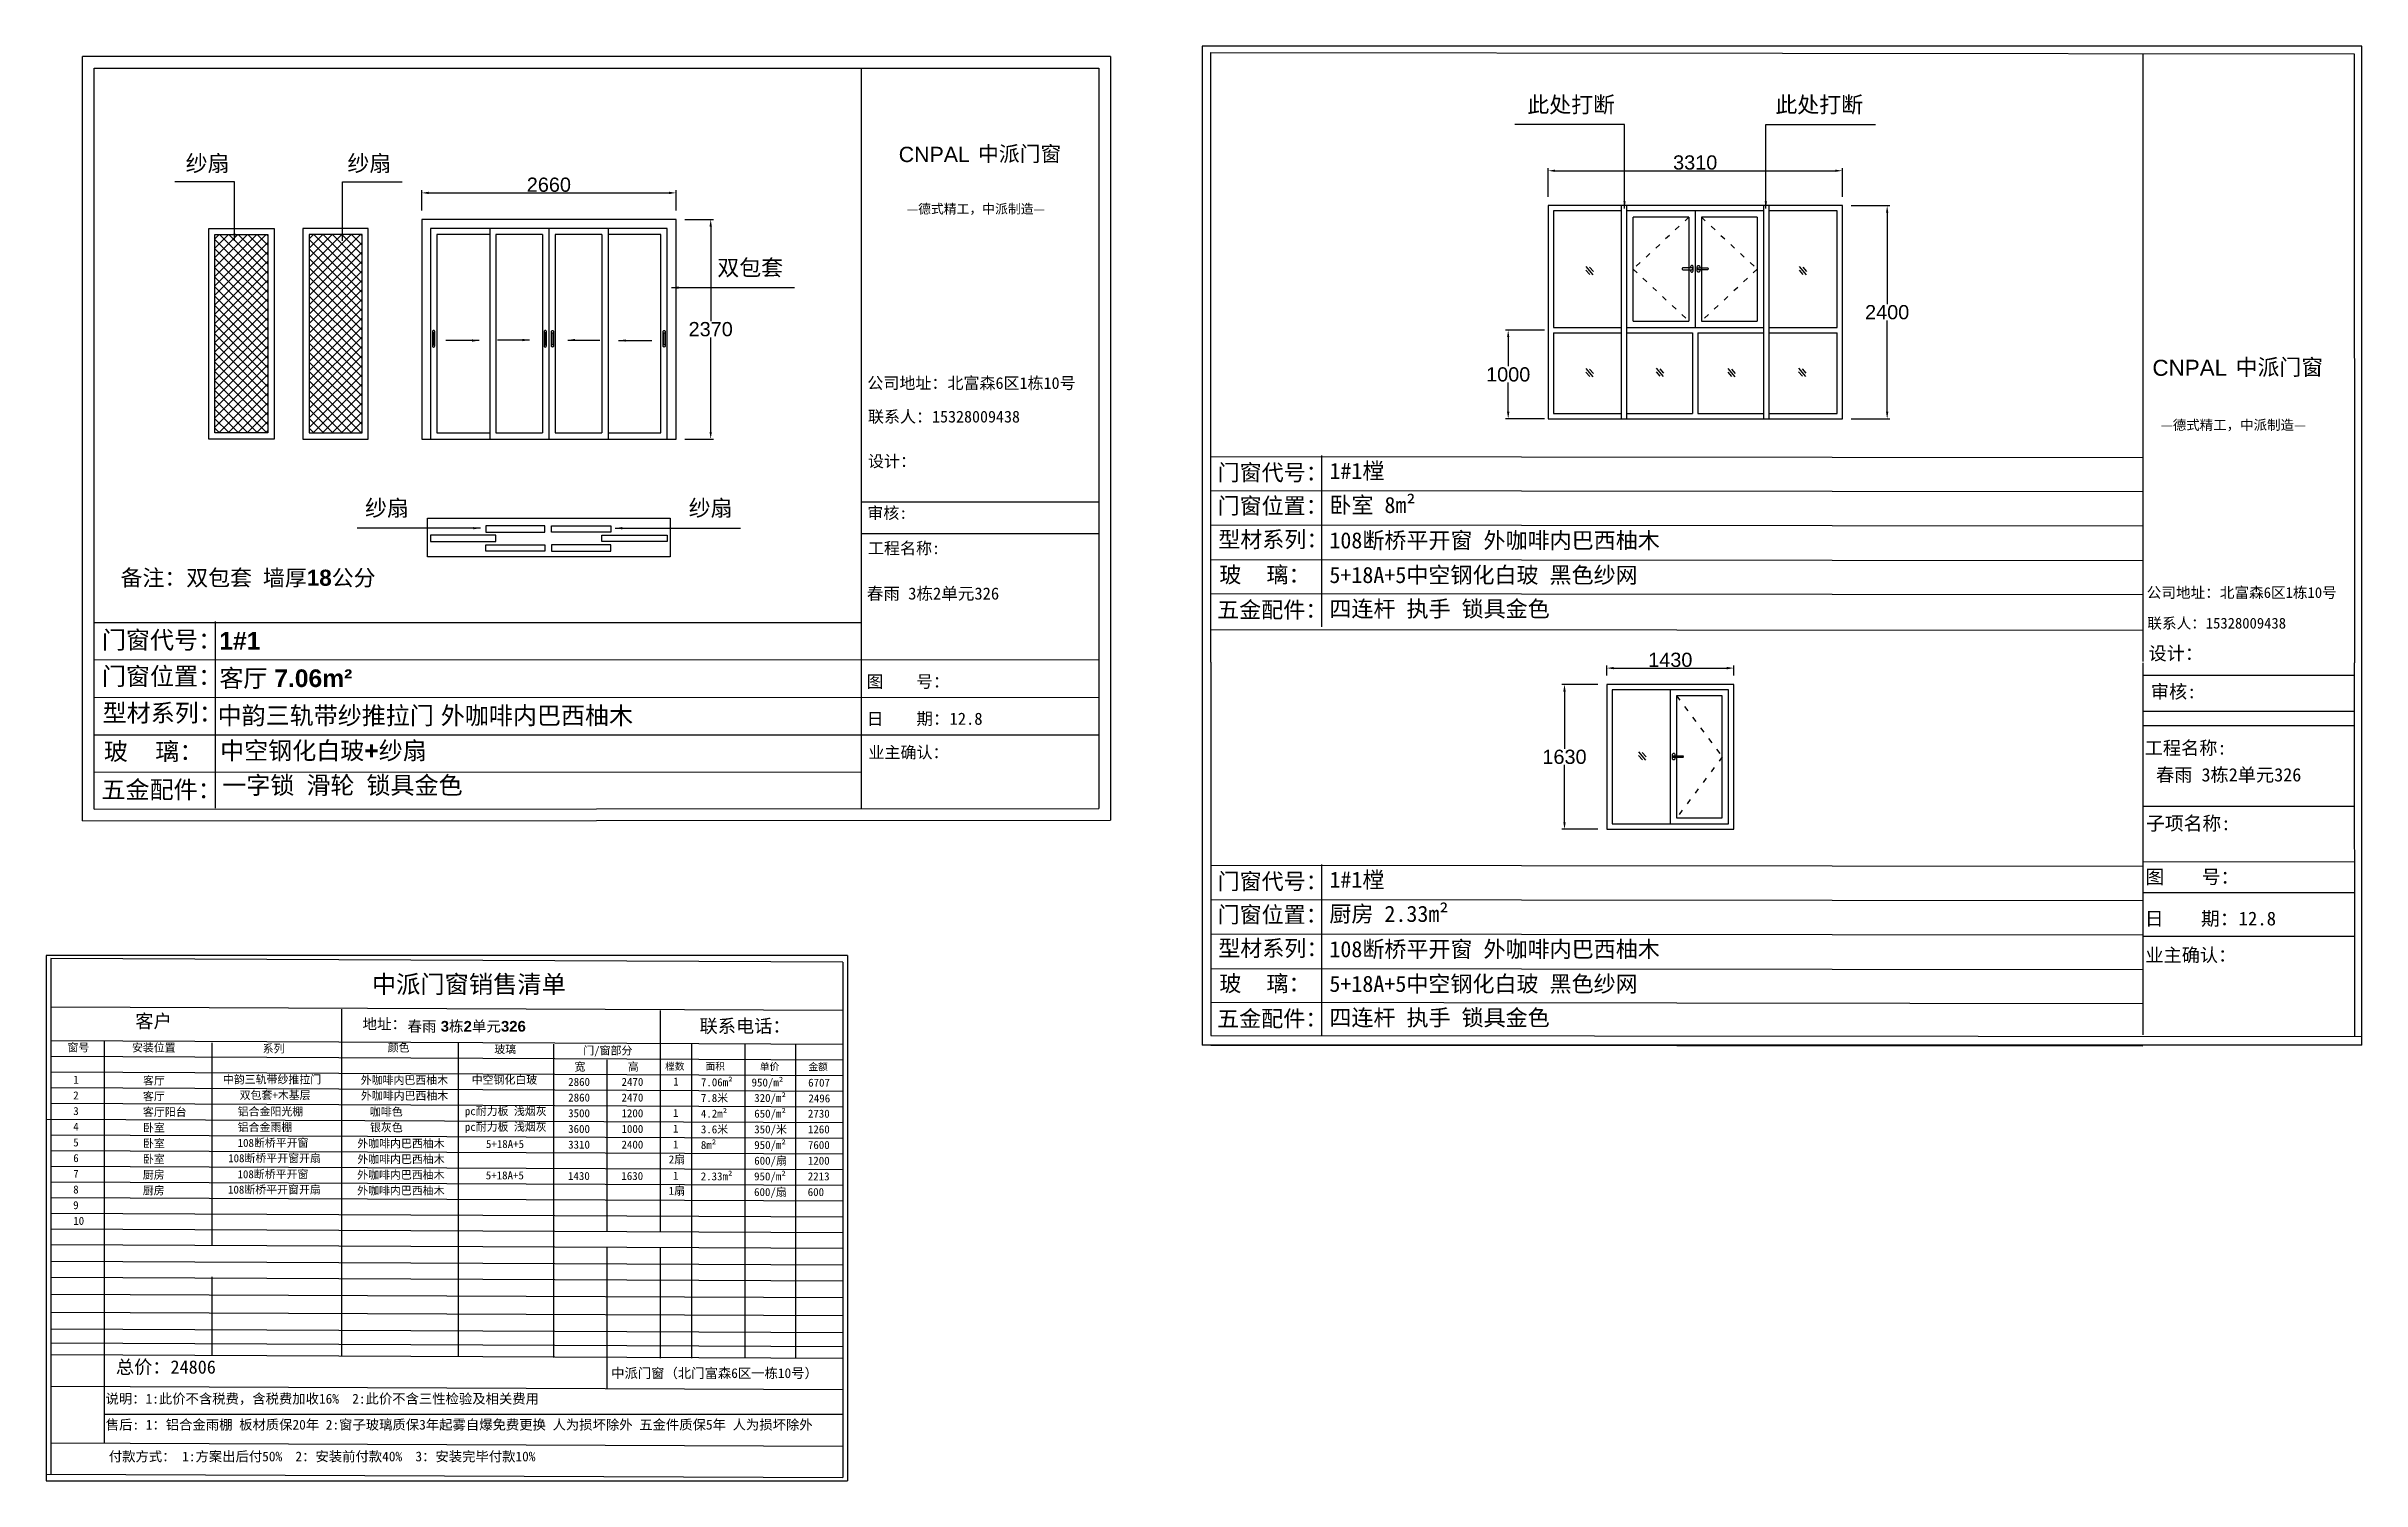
# Model space of a CAD drawing. Header units: inches. Extents: x -138455 to 599497, y -747149 to 13167.
# Drawn here: x 126045 to 152085, y -629629 to -613492 of the extents above; entities that cross this region are included whole.
import ezdxf

# ---------------------------------------------------------------- set-up
doc = ezdxf.new("R2010")
doc.units = ezdxf.units.IN
doc.header["$MEASUREMENT"] = 0
doc.header["$PDMODE"] = 35
doc.header["$PDSIZE"] = -3
doc.linetypes.add('ACAD_ISO03W100', pattern=[30, 12, -18])
doc.layers.add('0 @ 1', color=7, linetype='Continuous')
doc.styles.add('Annotative', font='arialbd.ttf')
doc.styles.add('MtXpl_', font='')
doc.styles.get("Standard").update_dxf_attribs({"font": 'arial.ttf'})
doc.styles.get('MtXpl_').set_extended_font_data('SimSun')
doc.dimstyles.get("Standard").update_dxf_attribs({"dimtxt": 80, "dimasz": 70, "dimexe": 40, "dimexo": 80, "dimgap": 0, "dimtad": 1, "dimtih": 1, "dimtoh": 1, "dimdec": 0, "dimzin": 0, "dimdsep": 46, "dimtxsty": 'Standard', "dimcen": 0.09, "dimadec": 0, "dimazin": 0, "dimtfac": 1, "dimtdec": 0, "dimtofl": 0, "dimtmove": 0, "dimatfit": 3, "dimfxl": 0, "dimtolj": 1, "dimtzin": 0, "dimarcsym": 0})

# ---------------------------------------------------------------- blocks, each defined once
blk = doc.blocks.new('*D2449')
at = {"color": 0, "lineweight": -2, "transparency": 16777216}
for p, q in [((130267, -615340), (130267, -615111)), ((130347, -615141), (133047, -615141)), ((133127, -615340), (133127, -615111))]:
    blk.add_line(p, q, dxfattribs=at)
at = {"color": 0, "transparency": 16777216}
for points in [[(130347, -615128), (130347, -615155), (130267, -615141)], [(133047, -615128), (133047, -615155), (133127, -615141)]]:
    blk.add_solid(points, dxfattribs=at)
at = {"layer": 'Defpoints', "color": 0, "transparency": 16777216}
for p in [(133127, -615141), (130267, -615440), (133127, -615440)]:
    blk.add_point(p, dxfattribs=at)
at = {"color": 0, "transparency": 16777216, "insert": (131697, -615050), "char_height": 160, "attachment_point": 5}
blk.add_mtext('\\A1;2660', dxfattribs=at)
blk = doc.blocks.new('*D2450')
at = {"color": 0, "lineweight": -2, "transparency": 16777216}
for p, q in [((133227, -615440), (133547, -615440)), ((133517, -615520), (133517, -616583)), ((133517, -617830), (133517, -616767)), ((133227, -617910), (133547, -617910))]:
    blk.add_line(p, q, dxfattribs=at)
at = {"color": 0, "transparency": 16777216}
for points in [[(133504, -615520), (133530, -615520), (133517, -615440)], [(133504, -617830), (133530, -617830), (133517, -617910)]]:
    blk.add_solid(points, dxfattribs=at)
at = {"layer": 'Defpoints', "color": 0, "transparency": 16777216}
for p in [(133127, -615440), (133127, -617910), (133517, -617910)]:
    blk.add_point(p, dxfattribs=at)
at = {"color": 0, "transparency": 16777216, "insert": (133517, -616675), "char_height": 160, "attachment_point": 5}
blk.add_mtext('\\A1;2370', dxfattribs=at)
blk = doc.blocks.new('*D2451')
at = {"color": 0, "lineweight": -2, "transparency": 16777216}
for p, q in [((142934, -615184), (142934, -614862)), ((143014, -614892), (146164, -614892)), ((146244, -615184), (146244, -614862))]:
    blk.add_line(p, q, dxfattribs=at)
at = {"color": 0, "transparency": 16777216}
for points in [[(143014, -614879), (143014, -614905), (142934, -614892)], [(146164, -614879), (146164, -614905), (146244, -614892)]]:
    blk.add_solid(points, dxfattribs=at)
at = {"layer": 'Defpoints', "color": 0, "transparency": 16777216}
for p in [(146244, -614892), (142934, -615284), (146244, -615284)]:
    blk.add_point(p, dxfattribs=at)
at = {"color": 0, "transparency": 16777216, "insert": (144589, -614800), "char_height": 160, "attachment_point": 5}
blk.add_mtext('\\A1;3310', dxfattribs=at)
blk = doc.blocks.new('*D2452')
at = {"color": 0, "lineweight": -2, "transparency": 16777216}
for p, q in [((146344, -615284), (146778, -615284)), ((146748, -615364), (146748, -616392)), ((146748, -617604), (146748, -616576)), ((146344, -617684), (146778, -617684))]:
    blk.add_line(p, q, dxfattribs=at)
at = {"color": 0, "transparency": 16777216}
for points in [[(146735, -615364), (146761, -615364), (146748, -615284)], [(146735, -617604), (146761, -617604), (146748, -617684)]]:
    blk.add_solid(points, dxfattribs=at)
at = {"layer": 'Defpoints', "color": 0, "transparency": 16777216}
for p in [(146244, -615284), (146244, -617684), (146748, -617684)]:
    blk.add_point(p, dxfattribs=at)
at = {"color": 0, "transparency": 16777216, "insert": (146748, -616484), "char_height": 160, "attachment_point": 5}
blk.add_mtext('\\A1;2400', dxfattribs=at)
blk = doc.blocks.new('*D2453')
at = {"color": 0, "lineweight": -2, "transparency": 16777216}
for p, q in [((142894, -616684), (142456, -616684)), ((142486, -616764), (142486, -617092)), ((142486, -617604), (142486, -617276)), ((142894, -617684), (142456, -617684))]:
    blk.add_line(p, q, dxfattribs=at)
at = {"color": 0, "transparency": 16777216}
for points in [[(142473, -616764), (142499, -616764), (142486, -616684)], [(142473, -617604), (142499, -617604), (142486, -617684)]]:
    blk.add_solid(points, dxfattribs=at)
at = {"layer": 'Defpoints', "color": 0, "transparency": 16777216}
for p in [(142994, -616684), (142486, -617684), (142994, -617684)]:
    blk.add_point(p, dxfattribs=at)
at = {"color": 0, "transparency": 16777216, "insert": (142486, -617184), "char_height": 160, "attachment_point": 5}
blk.add_mtext('\\A1;1000', dxfattribs=at)
blk = doc.blocks.new('123as')
at = {"color": 0}
for p, q in [((90189, 51387), (90252, 51462)), ((90194, 51330), (90312, 51470)), ((90251, 51335), (90314, 51410))]:
    blk.add_line(p, q, dxfattribs=at)
blk = doc.blocks.new('dzcs')
blk.add_lwpolyline([(142096, -3328), (142196, -3328, 0.414214), (142206, -3318), (142206, -3318, 0.414214), (142196, -3308), (142096, -3308, 0.414214), (142086, -3318), (142086, -3318, 0.414214)], format="xyb", close=True)
blk.add_lwpolyline([(142182, -3328), (142182, -3342, 0.414214), (142196, -3355), (142196, -3355, 0.414214), (142209, -3342), (142209, -3294, 0.414214), (142196, -3280), (142196, -3280, 0.414214), (142182, -3294), (142182, -3308)], format="xyb")
blk = doc.blocks.new('*D2454')
at = {"color": 0, "lineweight": -2, "transparency": 16777216}
for p, q in [((143594, -620571), (143594, -620457)), ((143674, -620487), (144944, -620487)), ((145024, -620571), (145024, -620457))]:
    blk.add_line(p, q, dxfattribs=at)
at = {"color": 0, "transparency": 16777216}
for points in [[(143674, -620474), (143674, -620501), (143594, -620487)], [(144944, -620474), (144944, -620501), (145024, -620487)]]:
    blk.add_solid(points, dxfattribs=at)
at = {"layer": 'Defpoints', "color": 0, "transparency": 16777216}
for p in [(145024, -620487), (143594, -620671), (145024, -620671)]:
    blk.add_point(p, dxfattribs=at)
at = {"color": 0, "transparency": 16777216, "insert": (144309, -620395), "char_height": 160, "attachment_point": 5}
blk.add_mtext('\\A1;1430', dxfattribs=at)
blk = doc.blocks.new('*D2455')
at = {"color": 0, "lineweight": -2, "transparency": 16777216}
for p, q in [((143494, -620671), (143089, -620671)), ((143119, -620751), (143119, -621394)), ((143119, -622221), (143119, -621577)), ((143494, -622301), (143089, -622301))]:
    blk.add_line(p, q, dxfattribs=at)
at = {"color": 0, "transparency": 16777216}
for points in [[(143106, -620751), (143133, -620751), (143119, -620671)], [(143106, -622221), (143133, -622221), (143119, -622301)]]:
    blk.add_solid(points, dxfattribs=at)
at = {"layer": 'Defpoints', "color": 0, "transparency": 16777216}
for p in [(143594, -620671), (143119, -622301), (143594, -622301)]:
    blk.add_point(p, dxfattribs=at)
at = {"color": 0, "transparency": 16777216, "insert": (143119, -621486), "char_height": 160, "attachment_point": 5}
blk.add_mtext('\\A1;1630', dxfattribs=at)

msp = doc.modelspace()

# ---------------------------------------------------------------- hatches: boundary and pattern name
h = msp.add_hatch()
h.set_pattern_fill('ANSI37', color=256, scale=600)
h.set_pattern_definition([(45, (-75709.9, -16070.34), (-53.033009, 53.033009), []), (135, (-75709.9, -16070.34), (-53.033009, -53.033009), [])])
h.paths.add_polyline_path([(128536.7, -617840.2), (127941.7, -617840.2), (127941.7, -615610.2), (128536.7, -615610.2)])
h.paths.add_polyline_path([(129001.6, -617840.2), (129596.6, -617840.2), (129596.6, -615610.2), (129001.6, -615610.2)])

# ---------------------------------------------------------------- linework, layer by layer
for p, q in [((139043, -613492), (139043, -620518.8)), ((152084.7, -613492), (139043, -613492)), ((152084.7, -620528.3), (152084.7, -613492)), ((138014.6, -613606.8), (126451.7, -613606.8)), ((126451.7, -622204.7), (126451.7, -613606.8)), ((126583.9, -613738.5), (137883, -613738.5)), ((126583.9, -622072.4), (126583.9, -613738.5)), ((135209.8, -613738.5), (135209.8, -622065.5)), ((137883, -613738.5), (137883, -622065)), ((138014.6, -613606.8), (138014.6, -622197.1)), ((139142.9, -620418.9), (139143, -613562.9)), ((139143, -613562.9), (152000.8, -613576)), ((149623.3, -613576), (149623.2, -620411.4)), ((152000.8, -613576), (152002.8, -620428.2)), ((146243.9, -615284.1), (142933.9, -615284.1)), ((142933.9, -615284.1), (142933.9, -617684.1)), ((143761.4, -617684.1), (143761.4, -615284.1)), ((143821.4, -617684.1), (143821.4, -615284.1)), ((145356.4, -615284.1), (145356.4, -617684.1)), ((145416.4, -615284.1), (145416.4, -617684.1)), ((146243.9, -617684.1), (146243.9, -615284.1)), ((133127.3, -615440.2), (130267.3, -615440.2)), ((130267.3, -615440.2), (130267.3, -617910.2)), ((133027.3, -615540.2), (130367.3, -615540.2)), ((130367.3, -615540.2), (130367.3, -617910.2)), ((131032.3, -615540.2), (131032.3, -617910.2)), ((131697.3, -615540.2), (131697.3, -617910.2)), ((132362.3, -615540.2), (132362.3, -617910.2)), ((133027.3, -617910.2), (133027.3, -615540.2)), ((133127.3, -617910.2), (133127.3, -615440.2)), ((142993.9, -615344.1), (142993.9, -616654.1)), ((143761.4, -615344.1), (142993.9, -615344.1)), ((145356.4, -615344.1), (143821.4, -615344.1)), ((143891.4, -616584.1), (143891.4, -615414.1)), ((144518.9, -615414.1), (143891.4, -615414.1)), ((144518.9, -615414.1), (144518.9, -616584.1)), ((144588.9, -615344.1), (144588.9, -616654.1)), ((145286.4, -615414.1), (144658.9, -615414.1)), ((144658.9, -615414.1), (144658.9, -616584.1)), ((145286.4, -615414.1), (145286.4, -616584.1)), ((146183.9, -615344.1), (145416.4, -615344.1)), ((146183.9, -616654.1), (146183.9, -615344.1)), ((130437.3, -615610.2), (130437.3, -617840.2)), ((131032.3, -615610.2), (130437.3, -615610.2)), ((131627.3, -615610.2), (131102.3, -615610.2)), ((131102.3, -615610.2), (131102.3, -617840.2)), ((131627.3, -615610.2), (131627.3, -617840.2)), ((131767.3, -615610.2), (131767.3, -617840.2)), ((132292.3, -615610.2), (131767.3, -615610.2)), ((132292.3, -615610.2), (132292.3, -617840.2)), ((132957.3, -615610.2), (132362.3, -615610.2)), ((132957.3, -617840.2), (132957.3, -615610.2)), ((143891.4, -616584.1), (144518.9, -616584.1)), ((144658.9, -616584.1), (145286.4, -616584.1)), ((142993.9, -616654.1), (143761.4, -616654.1)), ((142993.9, -616714.1), (143761.4, -616714.1)), ((142993.9, -616714.1), (142993.9, -617624.1)), ((143821.4, -616654.1), (145356.4, -616654.1)), ((143821.4, -616714.1), (144558.9, -616714.1)), ((144558.9, -616714.1), (144558.9, -617624.1)), ((144618.9, -616714.1), (144618.9, -617624.1)), ((144618.9, -616714.1), (145356.4, -616714.1)), ((145416.4, -616654.1), (146183.9, -616654.1)), ((145416.4, -616714.1), (146183.9, -616714.1)), ((146183.9, -617624.1), (146183.9, -616714.1)), ((142993.9, -617624.1), (143761.4, -617624.1)), ((143821.4, -617624.1), (144558.9, -617624.1)), ((144618.9, -617624.1), (145356.4, -617624.1)), ((145416.4, -617624.1), (146183.9, -617624.1)), ((130267.3, -617910.2), (133127.3, -617910.2)), ((130437.3, -617840.2), (131032.3, -617840.2)), ((131102.3, -617840.2), (131627.3, -617840.2)), ((131767.3, -617840.2), (132292.3, -617840.2)), ((132362.3, -617840.2), (132957.3, -617840.2)), ((142933.9, -617684.1), (146243.9, -617684.1)), ((139142.9, -618105.4), (149623.2, -618116.7)), ((140384.8, -618096), (140385.3, -620021.9)), ((135209.8, -618618.2), (137883, -618618.2)), ((139142.9, -618489.5), (149623.2, -618500.8)), ((139142.9, -618876.2), (149623.2, -618887.5)), ((135209.8, -618972.2), (137883, -618972.2)), ((139142.9, -619265.9), (149623.2, -619277.2)), ((139142.9, -619646.3), (149623.3, -619659.5)), ((126582.5, -619972.4), (135209.8, -619972.4)), ((127944.2, -619962.1), (127944.8, -622063)), ((139142.9, -620054.1), (149623.3, -620062)), ((126582.8, -620394.2), (137883, -620391.3)), ((139043, -620518.8), (139043, -624729.8)), ((139142.9, -620418.9), (139142.9, -624620.4)), ((149623.3, -620426.9), (149623.2, -624612.8)), ((152000.7, -620428.2), (152002.8, -624629.6)), ((145023.9, -620670.6), (143593.9, -620670.6)), ((143593.9, -620670.6), (143593.9, -622300.6)), ((144308.9, -620730.6), (144308.9, -622240.6)), ((145023.9, -622300.6), (145023.9, -620670.6)), ((149623.3, -620566.1), (152000.8, -620566.1)), ((152084.7, -624729.8), (152084.7, -620528.3)), ((126583.1, -620816.1), (137883, -620813.2)), ((144378.9, -620800.6), (144378.9, -622170.6)), ((149623.2, -620972.4), (152000.7, -620972.4)), ((126583.3, -621238.3), (137883, -621238.3)), ((149623.2, -621133.4), (152002.2, -621132.7)), ((126583.6, -621657), (135209.8, -621653.2)), ((126583.9, -622072.4), (137883, -622065)), ((149623.2, -622040.9), (152002.3, -622040.2)), ((126451.7, -622204.7), (138014.6, -622197.1)), ((143593.9, -622300.6), (145023.9, -622300.6)), ((139142.9, -622704.8), (149623.2, -622716)), ((140384.8, -622695.3), (140385.3, -624621.3)), ((149623.2, -622665.5), (152002.4, -622664.8)), ((139142.9, -623088.8), (149623.2, -623100.1)), ((149623.2, -623012.8), (152002.5, -623012.1)), ((139142.9, -623475.6), (149623.2, -623486.8)), ((149623.2, -623503.2), (152002.6, -623502.6)), ((126045.1, -623719), (126045.1, -629628.9)), ((135053.8, -623719), (126045.1, -623719)), ((135003.8, -623794.2), (126095.1, -623754)), ((126095.1, -623754), (126095.1, -629553.8)), ((135003.8, -623794.2), (135003.8, -629593.9)), ((135053.8, -623719), (135053.8, -629628.9)), ((139142.9, -623865.2), (149623.2, -623876.5)), ((135003.8, -624340.5), (126095.1, -624300.4)), ((129366.8, -624325.5), (129366.8, -627012.4)), ((132948.8, -624340.5), (132948.8, -626825.8)), ((139142.9, -624245.7), (149623.3, -624258.9)), ((126095.1, -624677.4), (135003.8, -624717.5)), ((126695.1, -624677.4), (126695.1, -626265.6)), ((139142.9, -624620.4), (152084.7, -624629.8)), ((126095.1, -624853.9), (135003.8, -624894)), ((127905.1, -624702.5), (127905.1, -626979.8)), ((130675.5, -624702.5), (130675.5, -628223.4)), ((131748.8, -624717.5), (131748.8, -628241.3)), ((132348.8, -624894), (132348.8, -626823)), ((133299.9, -624717.5), (133299.9, -628251)), ((133899.9, -624717.5), (133899.9, -626305.8)), ((134469.2, -624717.5), (134469.2, -628251)), ((152084.7, -624729.8), (139043, -624729.8)), ((139142.9, -624729.8), (149623.3, -624737.7)), ((126095.1, -625030.3), (135003.8, -625070.5)), ((126095.1, -625206.8), (135003.8, -625246.9)), ((126095.1, -625383.3), (135003.8, -625423.4)), ((126045.1, -625559.8), (135003.8, -625599.9)), ((126095.1, -625736.2), (135003.8, -625776.4)), ((126095.1, -625912.7), (135003.8, -625952.8)), ((126095.1, -626089.2), (135003.8, -626129.3)), ((126095.1, -626265.6), (135003.8, -626305.8)), ((126095.1, -626442.1), (135003.8, -626482.2)), ((126695.1, -626265.6), (126695.1, -629201.8)), ((133899.9, -626305.8), (133899.9, -628251)), ((126095.1, -626618.6), (135003.8, -626658.7)), ((126095.1, -626795), (135003.8, -626835.2)), ((126095.1, -626971.5), (135003.8, -627011.7)), ((129366.8, -627012.4), (129366.8, -628220.1)), ((132348.8, -626999.5), (132348.8, -628251)), ((132948.8, -627002.2), (132948.8, -628251)), ((126095.1, -627160.7), (135003.8, -627200.9)), ((126095.1, -627339), (135003.8, -627379.1)), ((126095.1, -627529.6), (135003.8, -627569.7)), ((127905.1, -627337.1), (127905.1, -628215.8)), ((126095.1, -627731.4), (135003.8, -627771.5)), ((126095.1, -627922), (135003.8, -627962.2)), ((126095.1, -628077.9), (135003.8, -628118.1)), ((126095.1, -628210.9), (135003.8, -628251)), ((132348.8, -628251), (132348.8, -628596)), ((126095.1, -628563.8), (135003.8, -628603.9)), ((126695.1, -628880.1), (135003.8, -628880.1)), ((126095.1, -629201.8), (135003.8, -629241.9)), ((126045.1, -629553.8), (135003.8, -629593.9)), ((126045.1, -629628.9), (135053.8, -629628.9))]:
    msp.add_line(p, q)
for points in [[(128606.7, -617910.2), (127871.7, -617910.2), (127871.7, -615540.2), (128606.7, -615540.2)], [(128931.6, -617910.2), (129666.6, -617910.2), (129666.6, -615540.2), (128931.6, -615540.2)], [(128536.7, -617840.2), (127941.7, -617840.2), (127941.7, -615610.2), (128536.7, -615610.2)], [(129001.6, -617840.2), (129596.6, -617840.2), (129596.6, -615610.2), (129001.6, -615610.2)], [(130330.3, -618800.9), (133061.7, -618800.9), (133061.7, -619235.6), (130330.3, -619235.6)], [(130987.2, -618956.5), (131652.2, -618956.5), (131652.2, -618886.5), (130987.2, -618886.5)], [(132392.4, -618956.5), (131727.4, -618956.5), (131727.4, -618886.5), (132392.4, -618886.5)], [(130367.3, -619063.5), (131102.3, -619063.5), (131102.3, -618993.5), (130367.3, -618993.5)], [(130987.2, -619100.4), (131652.2, -619100.4), (131652.2, -619170.4), (130987.2, -619170.4)], [(132392.4, -619100.4), (131727.4, -619100.4), (131727.4, -619170.4), (132392.4, -619170.4)], [(133027.3, -619063.5), (132292.3, -619063.5), (132292.3, -618993.5), (133027.3, -618993.5)], [(143653.9, -622240.6), (144963.9, -622240.6), (144963.9, -620730.6), (143653.9, -620730.6)]]:
    msp.add_lwpolyline(points, close=True)
at = {"linetype": 'ACAD_ISO03W100', "ltscale": 5}
for points in [[(144518.9, -615414.1), (143891.4, -615999.1), (144518.9, -616584.1)], [(144658.9, -615414.1), (145286.4, -615999.1), (144658.9, -616584.1)], [(144378.9, -620800.6), (144893.9, -621485.6), (144378.9, -622170.6)]]:
    msp.add_lwpolyline(points, dxfattribs=at)
at = {"color": 0}
for points in [[(130401.2, -616875.8), (130401.2, -616875.8, 0.4142136), (130413.4, -616863.6), (130413.4, -616702, 0.4142136), (130401.2, -616689.8), (130401.2, -616689.8, 0.4142136), (130388.9, -616702), (130388.9, -616863.6, 0.4142136)], [(130401.2, -616851.4), (130401.2, -616851.4, 0.4142136), (130407.3, -616845.2), (130407.3, -616720.3, 0.4142136), (130401.2, -616714.2), (130401.2, -616714.2, 0.4142136), (130395.1, -616720.3), (130395.1, -616845.2, 0.4142136)], [(131656.9, -616875.8), (131656.9, -616875.8, 0.4142136), (131669.1, -616863.6), (131669.1, -616702, 0.4142136), (131656.9, -616689.8), (131656.9, -616689.8, 0.4142136), (131644.7, -616702), (131644.7, -616863.6, 0.4142136)], [(131656.9, -616851.4), (131656.9, -616851.4, 0.4142136), (131663, -616845.2), (131663, -616720.3, 0.4142136), (131656.9, -616714.2), (131656.9, -616714.2, 0.4142136), (131650.8, -616720.3), (131650.8, -616845.2, 0.4142136)], [(131737.7, -616875.8), (131737.7, -616875.8, -0.4142136), (131725.5, -616863.6), (131725.5, -616702, -0.4142136), (131737.7, -616689.8), (131737.7, -616689.8, -0.4142136), (131749.9, -616702), (131749.9, -616863.6, -0.4142136)], [(131737.7, -616851.4), (131737.7, -616851.4, -0.4142136), (131731.6, -616845.2), (131731.6, -616720.3, -0.4142136), (131737.7, -616714.2), (131737.7, -616714.2, -0.4142136), (131743.8, -616720.3), (131743.8, -616845.2, -0.4142136)], [(132993.4, -616875.8), (132993.4, -616875.8, -0.4142136), (132981.2, -616863.6), (132981.2, -616702, -0.4142136), (132993.4, -616689.8), (132993.4, -616689.8, -0.4142136), (133005.6, -616702), (133005.6, -616863.6, -0.4142136)], [(132993.4, -616851.4), (132993.4, -616851.4, -0.4142136), (132987.3, -616845.2), (132987.3, -616720.3, -0.4142136), (132993.4, -616714.2), (132993.4, -616714.2, -0.4142136), (132999.5, -616720.3), (132999.5, -616845.2, -0.4142136)]]:
    msp.add_lwpolyline(points, format="xyb", close=True, dxfattribs=at)
msp.add_lwpolyline([(144378.9, -622170.6), (144893.9, -622170.6), (144893.9, -620800.6), (144378.9, -620800.6)])

# ---------------------------------------------------------------- block references
at = {"xscale": -0.6684526412304121, "yscale": 0.6684526412304121, "zscale": 0.6684526412304121}
for p in [(203730.9, -650375.6), (206131.1, -650375.6), (203730.9, -651522.8), (204523.6, -651519.7), (205330.6, -651522.8), (206123.2, -651519.7), (204323.7, -655834.9)]:
    msp.add_blockref('123as', p, dxfattribs=at)
msp.add_blockref('dzcs', (2355.8, -612677.2))
at = {"xscale": -1}
for p in [(286822, -612677.2), (286542, -618165)]:
    msp.add_blockref('dzcs', p, dxfattribs=at)

# ---------------------------------------------------------------- texts
for height, p in [(171.77, (135631.6, -614794.2)), (180.36, (149731.1, -617198.9))]:
    msp.add_text('CNPAL', height=height).set_placement(p)
at = {"style": 'MtXpl_'}
for s, height, p in [('中派门窗', 171.77, (136523.5, -614787.1)), ('—德式精工，中派制造—', 105.707, (135721.5, -615373.3)), ('中派门窗', 180.36, (150667.6, -617191.5)), ('公司地址：北富森6区1栋10号', 132.134, (135278.6, -617346.6)), ('联系人：15328009438', 132.134, (135285.7, -617724.4)), ('—德式精工，中派制造—', 110.99, (149825.4, -617806.9)), ('设计：', 132.13, (135285.9, -618225.8)), ('审核:', 132.13, (135277.5, -618807.4)), ('工程名称:', 132.13, (135285.4, -619204.2)), ('春雨 3栋2单元326', 136.54, (135272.7, -619716.4)), ('公司地址：北富森6区1栋10号', 120.577, (149667, -619697.6)), ('联系人：15328009438', 120.577, (149673.6, -620042.3)), ('设计：', 149.85, (149687.3, -620396.2)), ('图    号：', 136.54, (135272.2, -620706.6)), ('审核:', 149.85, (149713.2, -620826.6)), ('日    期：12.8', 136.54, (135272.7, -621124.8)), ('工程名称:', 149.85, (149644.5, -621459.9)), ('业主确认：', 132.13, (135291, -621501.5)), ('春雨 3栋2单元326', 149.846, (149772.1, -621762.4)), ('子项名称:', 154.84, (149660, -622310.9)), ('图    号：', 154.84, (149652.6, -622912.6)), ('日    期：12.8', 154.844, (149645.5, -623382)), ('业主确认：', 149.85, (149652.1, -623790.3))]:
    msp.add_text(s, height=height, dxfattribs=at).set_placement(p)
at = {"layer": '0 @ 1', "style": 'Annotative'}
for s, height, p in [('门窗代号：', 181.7, (139217.1, -618377.6)), ('门窗位置：', 181.7, (139217.1, -618751.9)), ('型材系列：', 181.7, (139224.8, -619130)), ('玻    璃：', 181.7, (139237.5, -619526.5)), ('五金配件：', 181.7, (139212.6, -619921.6)), ('门窗代号：', 198.2, (126670.5, -620269.3)), ('1#1', 198.2, (127991.3, -620278.8)), ('门窗位置：', 198.2, (126670.5, -620677.6)), ('客厅 7.06m²', 198.2, (127991.4, -620700.2)), ('型材系列：', 198.2, (126678.9, -621090.1)), ('中韵三轨带纱推拉门 外咖啡内巴西柚木', 198.201, (127971, -621119.9)), ('玻    璃：', 198.2, (126692.7, -621522.6)), ('中空钢化白玻+纱扇', 198.2, (127999.6, -621514)), ('五金配件：', 198.2, (126665.6, -621953.5)), ('门窗代号：', 181.7, (139217.1, -622976.9)), ('门窗位置：', 181.7, (139217.1, -623351.2)), ('型材系列：', 181.7, (139224.7, -623729.4)), ('玻    璃：', 181.7, (139237.4, -624125.9)), ('五金配件：', 181.7, (139212.6, -624520.9)), ('春雨 3栋2单元326', 120, (130106.8, -624576.6))]:
    msp.add_text(s, height=height, dxfattribs=at).set_placement(p)
for s, width, insert, char_height, attachment_point in [('{\\fSimSun|b1|i0|c134|p2;此处打断}', 1729.042, (143687, -614058.2), 180.693, 3), ('{\\fSimSun|b1|i0|c134|p2;此处打断}', 1729.042, (145490.8, -614058.2), 180.693, 1), ('{\\fSimSun|b1|i0|c134|p2;纱扇}', 908.968, (127611.9, -614717.4), 180.693, 1), ('{\\fSimSun|b1|i0|c134|p2;纱扇}', 908.968, (129924.3, -614717.4), 180.693, 3), ('{\\fSimSun|b1|i0|c134|p2;双包套}', 908.968, (134330.9, -615891.3), 180.693, 3), ('{\\fSimSun|b1|i0|c134|p2;1#1樘}', 4396.385, (140475.3, -618177.3), 181.698, 1), ('{\\fSimSun|b1|i0|c134|p2;纱扇}', 908.968, (130122.6, -618595.1), 180.693, 3), ('{\\fSimSun|b1|i0|c134|p2;纱扇}', 908.968, (133269.3, -618595.1), 180.693, 1), ('{\\fSimSun|b1|i0|c134|p2;卧室 8m²}', 4396.385, (140474.9, -618561.4), 181.698, 1), ('{\\fSimSun|b1|i0|c134|p2;108断桥平开窗 外咖啡内巴西柚木}', 4396.385, (140475, -618959), 181.698, 1), ('{\\fSimSun|b1|i0|c134|p2;备注：双包套 墙厚}18{\\fSimSun|b1|i0|c134|p2;公分}', 3622.774, (126879.8, -619380.4), 180.693, 1), ('{\\fSimSun|b1|i0|c134|p2;5+18A+5中空钢化白玻 黑色纱网}', 4396.385, (140475.1, -619348.7), 181.698, 1), ('{\\fSimSun|b1|i0|c134|p2;四连杆 执手 锁具金色}', 4396.385, (140475.2, -619729.3), 181.698, 1), ('{\\fSimSun|b1|i0|c134|p2;一字锁 滑轮 锁具金色}', 7563.173, (128024.3, -621705.5), 198.201, 1), ('{\\fSimSun|b1|i0|c134|p2;1#1樘}', 4396.385, (140475.3, -622776.7), 181.698, 1), ('{\\fSimSun|b1|i0|c134|p2;厨房 2.33m²}', 4396.385, (140474.8, -623160.7), 181.698, 1), ('{\\fSimSun|b1|i0|c134|p2;108断桥平开窗 外咖啡内巴西柚木}', 4396.385, (140474.9, -623558.3), 181.698, 1), ('{\\fSimSun|b1|i0|c134|p2;中派门窗销售清单}', 2802.276, (129706.3, -623943.4), 200, 1), ('{\\fSimSun|b1|i0|c134|p2;5+18A+5中空钢化白玻 黑色纱网}', 4396.385, (140475.1, -623948), 181.698, 1), ('{\\fSimSun|b1|i0|c134|p2;客户}', 485.592, (127046.5, -624383.5), 150, 1), ('{\\fSimSun|b1|i0|c134|p2;地址：}', 3483.473, (129601.1, -624430.2), 120, 1), ('{\\fSimSun|b1|i0|c134|p2;联系电话：}', 1409.924, (133392.3, -624438.5), 150, 1), ('{\\fSimSun|b1|i0|c134|p2;四连杆 执手 锁具金色}', 4396.385, (140475.2, -624328.7), 181.698, 1), ('{\\fSimSun|b1|i0|c134|p2;窗号}', 485.592, (126283.8, -624710), 90, 1), ('{\\fSimSun|b1|i0|c134|p2;安装位置}', 706.927, (127008.6, -624712.5), 90, 1), ('{\\fSimSun|b1|i0|c134|p2;系列}', 485.592, (128478.7, -624722.6), 90, 1), ('{\\fSimSun|b1|i0|c134|p2;颜色}', 485.592, (129884.9, -624711.3), 90, 1), ('{\\fSimSun|b1|i0|c134|p2;玻璃}', 485.592, (131083.8, -624730.3), 90, 1), ('{\\fSimSun|b1|i0|c134|p2;宽 }', 603.897, (131985.3, -624927), 90, 1), ('{\\fSimSun|b1|i0|c134|p2;门/窗部分}', 603.897, (132084.2, -624745), 90, 1), ('{\\fSimSun|b1|i0|c134|p2;高 }', 603.897, (132585.3, -624927), 90, 1), ('{\\fSimSun|b1|i0|c134|p2;樘数}', 603.897, (133004.2, -624927.2), 80, 1), ('{\\fSimSun|b1|i0|c134|p2;面积}', 603.897, (133458.6, -624927.2), 80, 1), ('{\\fSimSun|b1|i0|c134|p2;单价}', 603.897, (134069.6, -624931), 80, 1), ('{\\fSimSun|b1|i0|c134|p2;金额}', 603.897, (134616.5, -624932.4), 80, 1), ('{\\fSimSun|b1|i0|c134|p2;1}', 485.592, (126348.2, -625072.3), 90, 1), ('{\\fSimSun|b1|i0|c134|p2;客厅}', 9006.576, (127133.2, -625083), 90, 1), ('{\\fSimSun|b1|i0|c134|p2;中韵三轨带纱推拉门}', 9006.576, (128031.2, -625069.6), 90, 1), ('{\\fSimSun|b1|i0|c134|p2;外咖啡内巴西柚木}', 9006.576, (129581.7, -625077), 90, 1), ('{\\fSimSun|b1|i0|c134|p2;中空钢化白玻}', 9006.576, (130829.2, -625073.5), 90, 1), ('{\\fSimSun|b1|i0|c134|p2;2860}', 9006.576, (131914.8, -625097.1), 90, 1), ('{\\fSimSun|b1|i0|c134|p2;2470 }', 9006.576, (132514.8, -625097.1), 90, 1), ('{\\fSimSun|b1|i0|c134|p2;1 }', 9006.576, (133094.7, -625094), 90, 1), ('{\\fSimSun|b1|i0|c134|p2;7.06m²}', 9006.576, (133407.5, -625101.4), 90, 1), ('{\\fSimSun|b1|i0|c134|p2;950/m²}', 9006.576, (133976.8, -625103.9), 90, 1), ('{\\fSimSun|b1|i0|c134|p2;6707}', 9006.576, (134613.2, -625106.2), 90, 1), ('{\\fSimSun|b1|i0|c134|p2;3}', 485.592, (126348.2, -625425.2), 90, 1), ('{\\fSimSun|b1|i0|c134|p2;2}', 485.592, (126348.2, -625248.7), 90, 1), ('{\\fSimSun|b1|i0|c134|p2;客厅}', 9006.576, (127132.4, -625259.4), 90, 1), ('{\\fSimSun|b1|i0|c134|p2;客厅阳台}', 9006.576, (127132.4, -625435.9), 90, 1), ('{\\fSimSun|b1|i0|c134|p2;铝合金阳光棚}', 9006.576, (128197.6, -625430.1), 90, 1), ('{\\fSimSun|b1|i0|c134|p2;双包套+木基层}', 9006.576, (128219.3, -625246), 90, 1), ('{\\fSimSun|b1|i0|c134|p2;外咖啡内巴西柚木}', 9006.576, (129583.1, -625253.3), 90, 1), ('{\\fSimSun|b1|i0|c134|p2;咖啡色}', 9006.576, (129684.9, -625433.6), 90, 1), ('{\\fSimSun|b1|i0|c134|p2;pc耐力板 浅烟灰}', 9006.576, (130752.4, -625426.4), 90, 1), ('{\\fSimSun|b1|i0|c134|p2;3500}', 9006.576, (131914, -625450), 90, 1), ('{\\fSimSun|b1|i0|c134|p2;2860}', 9006.576, (131914.8, -625273.5), 90, 1), ('{\\fSimSun|b1|i0|c134|p2;2470 }', 9006.576, (132514.8, -625273.5), 90, 1), ('{\\fSimSun|b1|i0|c134|p2;1200}', 9006.576, (132514, -625450), 90, 1), ('{\\fSimSun|b1|i0|c134|p2;1 }', 9006.576, (133093.9, -625447), 90, 1), ('{\\fSimSun|b1|i0|c134|p2;4.2m²}', 9006.576, (133406.7, -625454.3), 90, 1), ('{\\fSimSun|b1|i0|c134|p2;7.8米}', 9006.576, (133406.7, -625277.8), 90, 1), ('{\\fSimSun|b1|i0|c134|p2;320/m²}', 9006.576, (134006.7, -625277.8), 90, 1), ('{\\fSimSun|b1|i0|c134|p2;650/m²}', 9006.576, (134006.7, -625454.3), 90, 1), ('{\\fSimSun|b1|i0|c134|p2;2730}', 9006.576, (134610.7, -625454.3), 90, 1), ('{\\fSimSun|b1|i0|c134|p2;2496}', 9006.576, (134616.1, -625282.7), 90, 1), ('{\\fSimSun|b1|i0|c134|p2;4}', 485.592, (126348.2, -625601.7), 90, 1), ('{\\fSimSun|b1|i0|c134|p2;卧室}', 9006.576, (127132.4, -625612.4), 90, 1), ('{\\fSimSun|b1|i0|c134|p2;铝合金雨棚}', 9006.576, (128197.6, -625606.6), 90, 1), ('{\\fSimSun|b1|i0|c134|p2;银灰色}', 9006.576, (129684.9, -625610.1), 90, 1), ('{\\fSimSun|b1|i0|c134|p2;pc耐力板 浅烟灰}', 9006.576, (130752.4, -625602.9), 90, 1), ('{\\fSimSun|b1|i0|c134|p2;3600}', 9006.576, (131914, -625626.5), 90, 1), ('{\\fSimSun|b1|i0|c134|p2;1000}', 9006.576, (132514, -625626.5), 90, 1), ('{\\fSimSun|b1|i0|c134|p2;1 }', 9006.576, (133093.9, -625623.4), 90, 1), ('{\\fSimSun|b1|i0|c134|p2;3.6米}', 9006.576, (133406.7, -625630.8), 90, 1), ('{\\fSimSun|b1|i0|c134|p2;350/米}', 9006.576, (134006.7, -625630.8), 90, 1), ('{\\fSimSun|b1|i0|c134|p2;1260}', 9006.576, (134610.7, -625630.8), 90, 1), ('{\\fSimSun|b1|i0|c134|p2;5}', 485.592, (126348.2, -625778.1), 90, 1), ('{\\fSimSun|b1|i0|c134|p2;6}', 485.592, (126348.2, -625954.6), 90, 1), ('{\\fSimSun|b1|i0|c134|p2;卧室}', 9006.576, (127131.6, -625965.4), 90, 1), ('{\\fSimSun|b1|i0|c134|p2;卧室}', 9006.576, (127132.4, -625788.9), 90, 1), ('{\\fSimSun|b1|i0|c134|p2;108断桥平开窗开扇}', 9006.576, (128090.4, -625956), 90, 1), ('{\\fSimSun|b1|i0|c134|p2;108断桥平开窗}', 9006.576, (128196.8, -625783.2), 90, 1), ('{\\fSimSun|b1|i0|c134|p2;外咖啡内巴西柚木}', 9006.576, (129543, -625790.5), 90, 1), ('{\\fSimSun|b1|i0|c134|p2;外咖啡内巴西柚木}', 9006.576, (129543, -625967), 90, 1), ('{\\fSimSun|b1|i0|c134|p2;5+18A+5 }', 9006.576, (130989.2, -625796.1), 90, 1), ('{\\fSimSun|b1|i0|c134|p2;3310}', 9006.576, (131914, -625803), 90, 1), ('{\\fSimSun|b1|i0|c134|p2;2400}', 9006.576, (132514, -625803), 90, 1), ('{\\fSimSun|b1|i0|c134|p2;2扇 }', 9006.576, (133045.6, -625969.1), 90, 1), ('{\\fSimSun|b1|i0|c134|p2;1 }', 9006.576, (133093.9, -625799.9), 90, 1), ('{\\fSimSun|b1|i0|c134|p2;8m²}', 9006.576, (133406.7, -625807.3), 90, 1), ('{\\fSimSun|b1|i0|c134|p2;950/m²}', 9006.576, (134006.7, -625807.3), 90, 1), ('{\\fSimSun|b1|i0|c134|p2;600/扇}', 9006.576, (134006.7, -625983.7), 90, 1), ('{\\fSimSun|b1|i0|c134|p2;7600}', 9006.576, (134610.7, -625807.3), 90, 1), ('{\\fSimSun|b1|i0|c134|p2;1200}', 9006.576, (134609.9, -625983.7), 90, 1), ('{\\fSimSun|b1|i0|c134|p2;7}', 485.592, (126348.2, -626131.1), 90, 1), ('{\\fSimSun|b1|i0|c134|p2;厨房}', 9006.576, (127130.8, -626141.6), 90, 1), ('{\\fSimSun|b1|i0|c134|p2;108断桥平开窗}', 9006.576, (128195.2, -626135.9), 90, 1), ('{\\fSimSun|b1|i0|c134|p2;外咖啡内巴西柚木}', 9006.576, (129541.4, -626143.3), 90, 1), ('{\\fSimSun|b1|i0|c134|p2;5+18A+5 }', 9006.576, (130987.6, -626148.8), 90, 1), ('{\\fSimSun|b1|i0|c134|p2;1430}', 9006.576, (131912.4, -626155.7), 90, 1), ('{\\fSimSun|b1|i0|c134|p2;1630}', 9006.576, (132512.4, -626155.7), 90, 1), ('{\\fSimSun|b1|i0|c134|p2;1 }', 9006.576, (133092.3, -626152.7), 90, 1), ('{\\fSimSun|b1|i0|c134|p2;2.33m²}', 9006.576, (133405.1, -626160), 90, 1), ('{\\fSimSun|b1|i0|c134|p2;950/m²}', 9006.576, (134005.1, -626160), 90, 1), ('{\\fSimSun|b1|i0|c134|p2;2213}', 9006.576, (134609.1, -626160), 90, 1), ('{\\fSimSun|b1|i0|c134|p2;9}', 485.592, (126347.1, -626484), 90, 1), ('{\\fSimSun|b1|i0|c134|p2;8}', 485.592, (126347.7, -626307.6), 90, 1), ('{\\fSimSun|b1|i0|c134|p2;厨房}', 9006.576, (127130, -626318.3), 90, 1), ('{\\fSimSun|b1|i0|c134|p2;108断桥平开窗开扇}', 9006.576, (128088.8, -626308.9), 90, 1), ('{\\fSimSun|b1|i0|c134|p2;外咖啡内巴西柚木}', 9006.576, (129541.4, -626319.9), 90, 1), ('{\\fSimSun|b1|i0|c134|p2;1扇 }', 9006.576, (133044, -626322), 90, 1), ('{\\fSimSun|b1|i0|c134|p2;600/扇}', 9006.576, (134005.1, -626336.7), 90, 1), ('{\\fSimSun|b1|i0|c134|p2;600}', 9006.576, (134608.3, -626336.7), 90, 1), ('{\\fSimSun|b1|i0|c134|p2;10}', 485.592, (126348.2, -626660.5), 90, 1), ('{\\fSimSun|b1|i0|c134|p2;总价：24806}', 4715.707, (126827.9, -628274.7), 150, 1), ('{\\fSimSun|b1|i0|c134|p2;中派门窗（北门富森6区一栋10号）}', 2734.804, (132397.5, -628363.8), 110, 1), ('{\\fSimSun|b1|i0|c134|p2;说明：1:此价不含税费，含税费加收16%  2:此价不含三性检验及相关费用}', 6113.097, (126711.4, -628651.5), 110, 1), ('{\\fSimSun|b1|i0|c134|p2;售后: 1：铝合金雨棚 板材质保20年 2:窗子玻璃质保3年起雾自爆免费更换 人为损坏除外 五金件质保5年 人为损坏除外 }', 8936.207, (126714.1, -628943.7), 110, 1), ('{\\fSimSun|b1|i0|c134|p2;付款方式： 1:方案出后付50%  2：安装前付款40%  3：安装完毕付款10%}', 7146.186, (126748, -629301), 110, 1)]:
    msp.add_mtext_dynamic_manual_height_columns(s, width=width, gutter_width=903.5, heights=[0], dxfattribs=dict(at, insert=insert, char_height=char_height, attachment_point=attachment_point))

# ---------------------------------------------------------------- dimensions: what is measured, and where the dimension line sits
for base, p1, p2, picture, middle in [((146243.9, -614892.1), (142933.9, -615284.1), (146243.9, -615284.1), '*D2451', (144588.9, -614800.4)), ((145023.9, -620487.2), (143593.9, -620670.6), (145023.9, -620670.6), '*D2454', (144308.9, -620395.5))]:
    dim = msp.add_linear_dim(base=base, p1=p1, p2=p2, dimstyle='Standard', override={"dimtxt": 160, "dimasz": 80, "dimexe": 30, "dimexo": 100, "dimgap": 10, "dimfxl": 100})
    dim.commit()
    dim.dimension.update_dxf_attribs({"geometry": picture, "text_midpoint": middle})
dim = msp.add_linear_dim(base=(133127.3, -615141.4), p1=(130267.3, -615440.2), p2=(133127.3, -615440.2), text='2660', dimstyle='Standard', override={"dimtxt": 160, "dimasz": 80, "dimexe": 30, "dimexo": 100, "dimgap": 10, "dimfxl": 100})
dim.commit()
dim.dimension.update_dxf_attribs({"geometry": '*D2449', "text_midpoint": (131697.3, -615049.7)})
for base, p1, p2, picture, middle in [((146748, -617684.1), (146243.9, -615284.1), (146243.9, -617684.1), '*D2452', (146748, -616484.1)), ((142486, -617684.1), (142993.9, -616684.1), (142993.9, -617684.1), '*D2453', (142486, -617184.1)), ((143119.3, -622300.6), (143593.9, -620670.6), (143593.9, -622300.6), '*D2455', (143119.3, -621485.6))]:
    dim = msp.add_linear_dim(base=base, p1=p1, p2=p2, angle=90, dimstyle='Standard', override={"dimtxt": 160, "dimasz": 80, "dimexe": 30, "dimexo": 100, "dimgap": 10, "dimfxl": 100})
    dim.commit()
    dim.dimension.update_dxf_attribs({"geometry": picture, "text_midpoint": middle})
dim = msp.add_linear_dim(base=(133517.1, -617910.2), p1=(133127.3, -615440.2), p2=(133127.3, -617910.2), angle=90, text='2370', dimstyle='Standard', override={"dimtxt": 160, "dimasz": 80, "dimexe": 30, "dimexo": 100, "dimgap": 10, "dimfxl": 100})
dim.commit()
dim.dimension.update_dxf_attribs({"geometry": '*D2450', "text_midpoint": (133517.1, -616675.2)})

# ---------------------------------------------------------------- leaders
for points in [[(143794.2, -615315), (143794.2, -614371.1), (142560.3, -614371.1)], [(145383.6, -615315), (145383.6, -614371.1), (146617.5, -614371.1)], [(128161.5, -615681.7), (128161.5, -615016.7), (127489.9, -615016.7)], [(129374.8, -615681.7), (129374.8, -615016.7), (130046.4, -615016.7)], [(133075.2, -616207.1), (134460.6, -616207.1)], [(130912.8, -616802.1), (130538.1, -616802.1)], [(131478.7, -616796.5), (131120.8, -616796.5)], [(131912, -616796.5), (132269.9, -616796.5)], [(132481.8, -616802.1), (132856.5, -616802.1)], [(130926.5, -618913.2), (129540.4, -618913.2)], [(132442.6, -618913.2), (133851.6, -618913.2)]]:
    msp.add_leader(points, dimstyle='Standard', override={"dimtxt": 160, "dimasz": 80, "dimexe": 30, "dimexo": 100, "dimgap": 10, "dimtad": 0, "dimfxl": 100})

doc.saveas('drawing.dxf')
